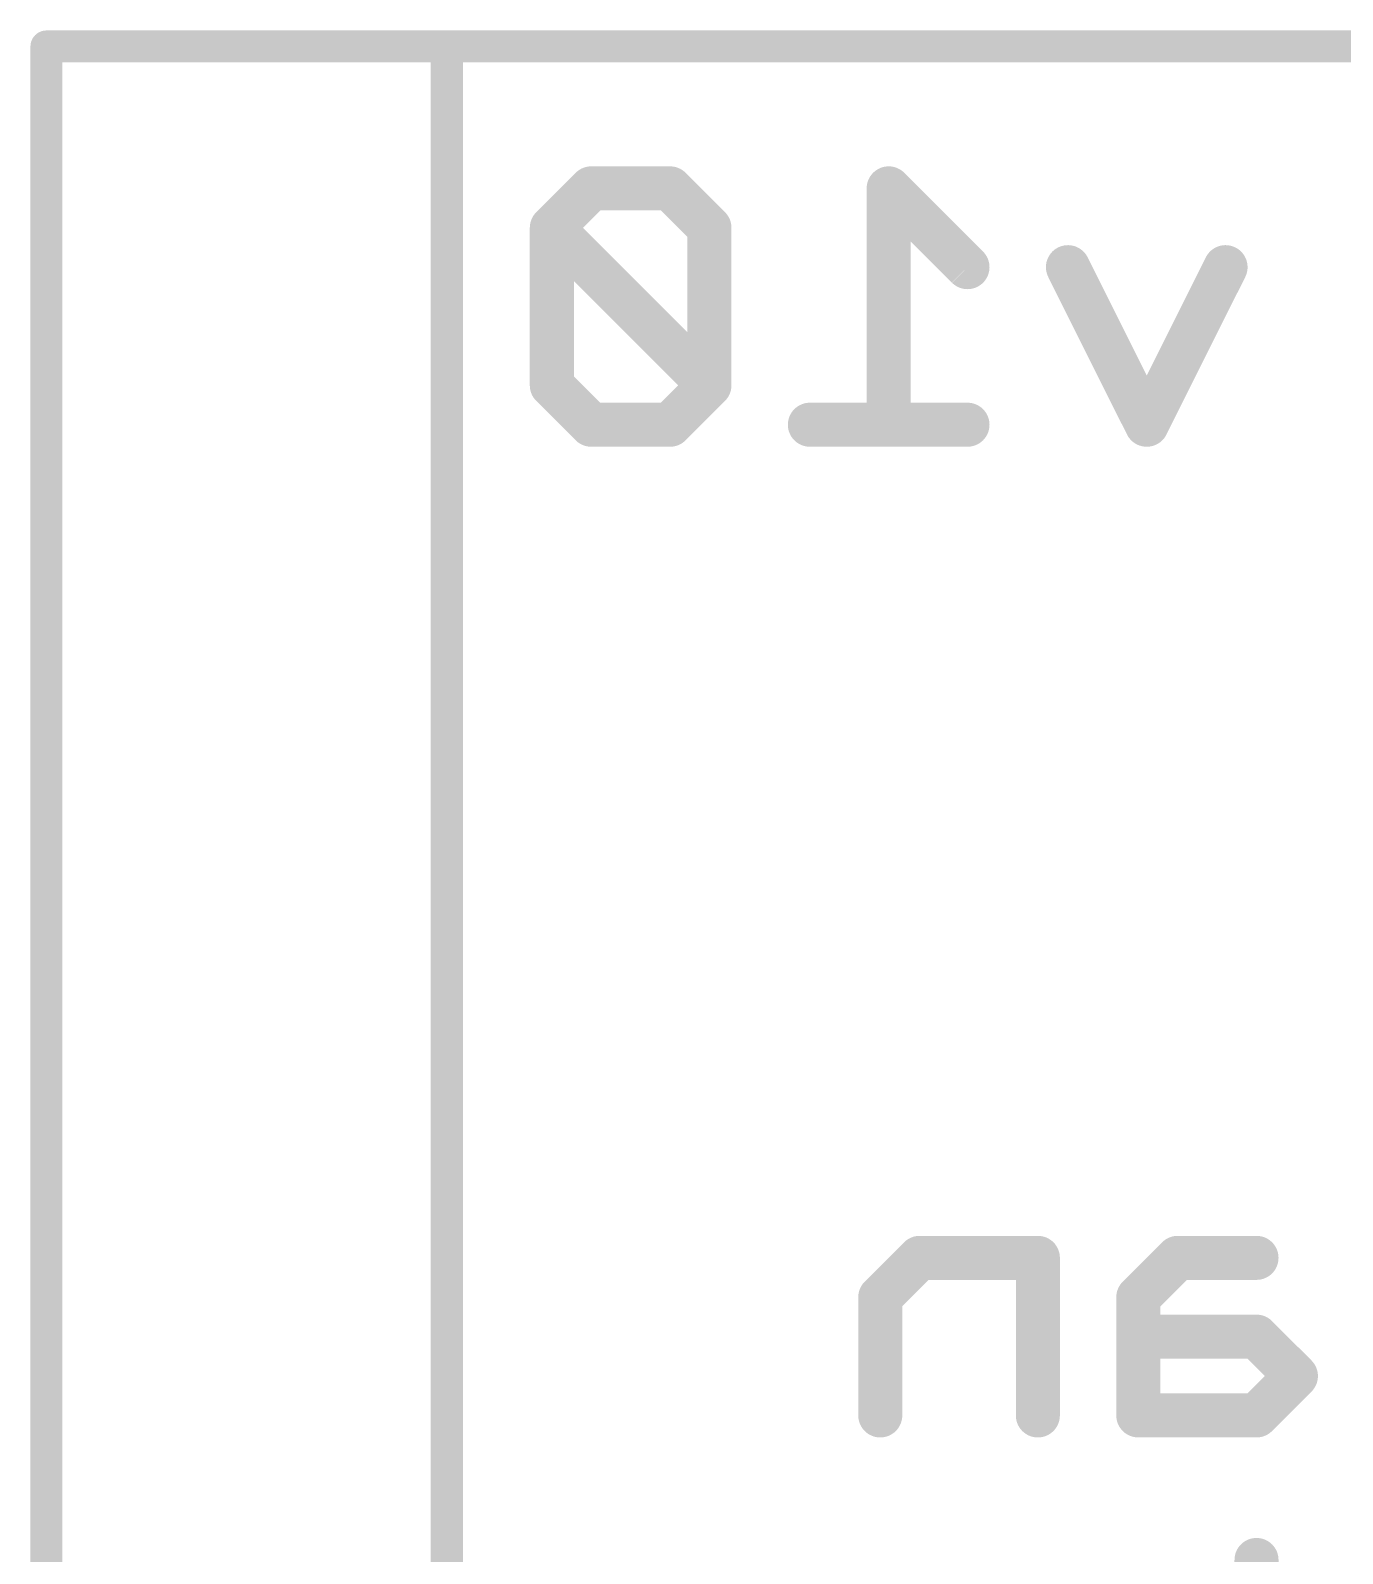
# Model space of a CAD drawing. Extents: x -57.1 to 21.7, y -10.2 to 39.5.
# Drawn here: x -0.1 to 8.22, y 29.81 to 39.47 of the extents above; entities that cross this region are included whole.
import ezdxf

# ---------------------------------------------------------------- set-up
doc = ezdxf.new("R2010")
doc.units = 0
for name, color, linetype in [('1', 12, 'CONTINUOUS'), ('16', 132, 'CONTINUOUS'), ('20', 53, 'CONTINUOUS'), ('22', 53, 'CONTINUOUS')]:
    doc.layers.add(name, color=color, linetype=linetype)

msp = doc.modelspace()

# ---------------------------------------------------------------- linework, layer by layer
at = {"layer": '1', "const_width": 0.2032}
for points in [[(0, 39.37), (21.59, 39.37)], [(0, 0), (0, 39.37)]]:
    msp.add_lwpolyline(points, dxfattribs=at)
at = {"layer": '1', "const_width": 0.1016}
for points in [[(0, 39.4208, 1), (0, 39.3192)], [(0.0508, 39.37, 1), (-0.0508, 39.37)]]:
    msp.add_lwpolyline(points, format="xyb", dxfattribs=at)
at = {"layer": '16'}
for points, const_width in [([(0, 39.37), (21.59, 39.37)], 0.2032), ([(0, 0), (0, 39.37)], 0.2032), ([(3.456, 38.4696), (3.2061, 38.2196)], 0.2794), ([(3.956, 38.4696), (3.456, 38.4696)], 0.2794), ([(4.206, 38.2196), (3.956, 38.4696)], 0.2794), ([(5.8431, 37.9696), (5.3432, 38.4696)], 0.2794), ([(5.3432, 38.4696), (5.3432, 36.9697)], 0.2794), ([(3.2061, 38.2196), (3.2061, 37.2197)], 0.2794), ([(4.206, 37.2197), (3.2061, 38.2196)], 0.2794), ([(4.206, 37.2197), (4.206, 38.2196)], 0.2794), ([(6.9803, 36.9697), (6.4804, 37.9696)], 0.2794), ([(7.4803, 37.9696), (6.9803, 36.9697)], 0.2794), ([(3.2061, 37.2197), (3.456, 36.9697)], 0.2794), ([(3.956, 36.9697), (4.206, 37.2197)], 0.2794), ([(3.456, 36.9697), (3.956, 36.9697)], 0.2794), ([(5.8431, 36.9697), (4.8432, 36.9697)], 0.2794)]:
    msp.add_lwpolyline(points, dxfattribs=dict(at, const_width=const_width))
for points, const_width in [([(0, 39.4208, 1), (0, 39.3192)], 0.1016), ([(0.0508, 39.37, 1), (-0.0508, 39.37)], 0.1016), ([(3.456, 38.5394, 1), (3.456, 38.3997)], 0.1397), ([(3.5054, 38.4202, 1), (3.4067, 38.519)], 0.1397), ([(4.0054, 38.519, 1), (3.9066, 38.4202)], 0.1397), ([(3.956, 38.3997, 1), (3.956, 38.5394)], 0.1397), ([(5.413, 38.4696, 1), (5.2733, 38.4696)], 0.1397), ([(5.3926, 38.519, 1), (5.2938, 38.4202)], 0.1397), ([(3.2759, 38.2196, 1), (3.1362, 38.2196)], 0.1397), ([(3.2555, 38.269, 1), (3.1567, 38.1702)], 0.1397), ([(3.1567, 38.269, 1), (3.2555, 38.1702)], 0.1397), ([(4.2758, 38.2196, 1), (4.1361, 38.2196)], 0.1397), ([(4.1566, 38.1702, 1), (4.2554, 38.269)], 0.1397), ([(5.7938, 37.9202, 1), (5.8925, 38.019)], 0.1397), ([(6.5429, 38.0009, 1), (6.4179, 37.9384)], 0.1397), ([(7.5428, 37.9384, 1), (7.4178, 38.0009)], 0.1397), ([(3.2555, 37.2691, 1), (3.1567, 37.1703)], 0.1397), ([(4.2554, 37.1703, 1), (4.1566, 37.2691)], 0.1397), ([(4.1566, 37.1703, 1), (4.2554, 37.2691)], 0.1397), ([(3.1362, 37.2197, 1), (3.2759, 37.2197)], 0.1397), ([(4.1361, 37.2197, 1), (4.2758, 37.2197)], 0.1397), ([(3.456, 37.0396, 1), (3.456, 36.8999)], 0.1397), ([(3.4067, 36.9203, 1), (3.5054, 37.0191)], 0.1397), ([(3.9066, 37.0191, 1), (4.0054, 36.9203)], 0.1397), ([(3.956, 36.8999, 1), (3.956, 37.0396)], 0.1397), ([(4.8432, 37.0396, 1), (4.8432, 36.8999)], 0.1397), ([(5.2733, 36.9697, 1), (5.413, 36.9697)], 0.1397), ([(5.8431, 36.8999, 1), (5.8431, 37.0396)], 0.1397), ([(6.9179, 37.0009, 1), (7.0428, 36.9385)], 0.1397), ([(6.9179, 36.9385, 1), (7.0428, 37.0009)], 0.1397)]:
    msp.add_lwpolyline(points, format="xyb", dxfattribs=dict(at, const_width=const_width))
at = {"layer": '20', "const_width": 0.2032}
for points in [[(2.54, 26.67), (2.54, 39.37)], [(2.54, 39.37), (19.05, 39.37)]]:
    msp.add_lwpolyline(points, dxfattribs=at)
at = {"layer": '20', "const_width": 0.1016}
for points in [[(2.5908, 39.37, 1), (2.4892, 39.37)], [(2.54, 39.4208, 1), (2.54, 39.3192)]]:
    msp.add_lwpolyline(points, format="xyb", dxfattribs=at)
at = {"layer": '22', "const_width": 0.2794}
for points in [[(5.5396, 31.6831), (5.2896, 31.4331)], [(6.2896, 31.6831), (5.5396, 31.6831)], [(6.2896, 30.6832), (6.2896, 31.6831)], [(7.1768, 31.6831), (6.9268, 31.4331)], [(7.6767, 31.6831), (7.1768, 31.6831)], [(5.2896, 31.4331), (5.2896, 30.6832)], [(6.9268, 31.4331), (6.9268, 30.6832)], [(7.6767, 31.1832), (6.9268, 31.1832)], [(7.9267, 30.9332), (7.6767, 31.1832)], [(7.6767, 30.6832), (7.9267, 30.9332)], [(6.9268, 30.6832), (7.6767, 30.6832)], [(7.6767, 29.7661), (7.6767, 29.5161)]]:
    msp.add_lwpolyline(points, dxfattribs=at)
at = {"layer": '22', "const_width": 0.1397}
for points in [[(5.5396, 31.753, 1), (5.5396, 31.6133)], [(5.589, 31.6337, 1), (5.4902, 31.7325)], [(6.3594, 31.6831, 1), (6.2197, 31.6831)], [(6.2896, 31.6133, 1), (6.2896, 31.753)], [(7.1768, 31.753, 1), (7.1768, 31.6133)], [(7.2262, 31.6337, 1), (7.1274, 31.7325)], [(7.6767, 31.6133, 1), (7.6767, 31.753)], [(5.2402, 31.4825, 1), (5.339, 31.3837)], [(5.3595, 31.4331, 1), (5.2198, 31.4331)], [(6.9966, 31.4331, 1), (6.8569, 31.4331)], [(6.8774, 31.4825, 1), (6.9762, 31.3837)], [(6.9268, 31.253, 1), (6.9268, 31.1133)], [(7.7261, 31.2326, 1), (7.6273, 31.1338)], [(7.6767, 31.1133, 1), (7.6767, 31.253)], [(7.8773, 30.8838, 1), (7.9761, 30.9826)], [(7.9761, 30.8838, 1), (7.8773, 30.9826)], [(5.2198, 30.6832, 1), (5.3595, 30.6832)], [(6.2197, 30.6832, 1), (6.3594, 30.6832)], [(6.9268, 30.7531, 1), (6.9268, 30.6134)], [(6.8569, 30.6832, 1), (6.9966, 30.6832)], [(7.6273, 30.7326, 1), (7.7261, 30.6338)], [(7.6767, 30.6134, 1), (7.6767, 30.7531)], [(7.7466, 29.7661, 1), (7.6069, 29.7661)]]:
    msp.add_lwpolyline(points, format="xyb", dxfattribs=at)

doc.saveas('drawing.dxf')
